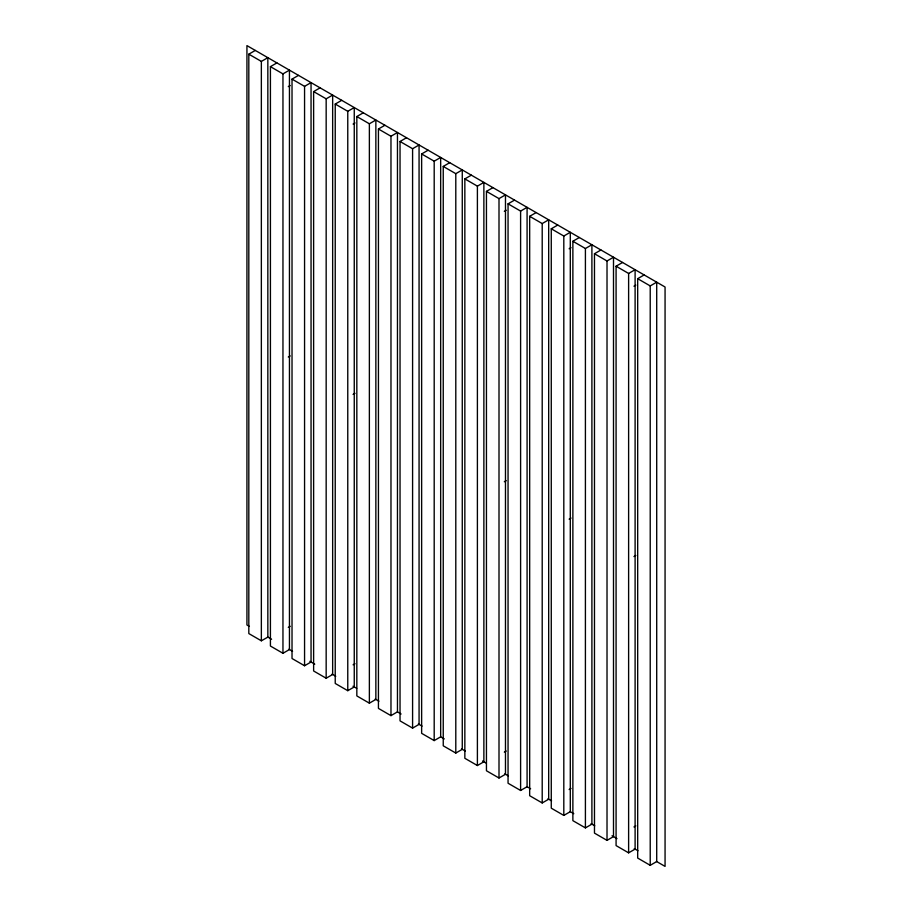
<?xml version="1.0" encoding="UTF-8"?>
<svg xmlns="http://www.w3.org/2000/svg" width="912" height="912" viewBox="0 0 912 912"><rect width="100%" height="100%" fill="white"/><g stroke="black" fill="none" stroke-linecap="round" stroke-linejoin="round"><path stroke-width="1.37" d="M271.605 639.232L267.9 637.1L261.356 640.805L248.816 633.566L248.816 54.173L255.292 50.434M248.816 54.173L261.356 61.412L267.843 57.673L267.843 637.066M270.419 66.644L282.959 73.883L289.446 70.144L289.446 649.538L282.959 653.277L270.419 646.038L270.419 66.644L276.895 62.905M292.022 79.116L304.562 86.355L311.049 82.616L311.049 662.009L304.562 665.749L292.022 658.51L292.022 79.116L298.498 75.377M288.295 86.617L290.176 85.534M313.625 91.588L326.165 98.827L332.652 95.087L332.652 674.481L326.165 678.22L313.625 670.981L313.625 91.588L320.101 87.848M335.228 104.059L347.768 111.298L354.255 107.559L354.255 686.953L347.768 690.692L335.228 683.453L335.228 104.059L341.704 100.32M356.831 116.531L369.371 123.781L375.858 120.031L375.858 699.424L369.371 703.163L356.831 695.924L356.831 116.531L363.318 112.792M353.104 124.043L354.985 122.949M401.109 714.005L397.415 711.873L390.974 715.635L378.434 708.396L378.434 129.002L384.921 125.263M378.434 129.002L390.974 136.253L397.461 132.502L397.461 711.896M400.037 141.485L412.589 148.724L419.064 144.985L419.064 724.367L412.589 728.118L400.037 720.868L400.037 141.485L406.524 137.735M421.64 153.957L434.192 161.196L440.667 157.457L440.667 736.839L434.192 740.59L421.64 733.339L421.64 153.957L428.127 150.206M443.243 166.429L455.795 173.668L462.27 169.928L462.27 749.322L455.795 753.061L443.243 745.811L443.243 166.429L449.73 162.678M464.846 178.9L477.398 186.139L483.873 182.4L483.873 761.794L477.398 765.533L464.846 758.294L464.846 178.9L471.333 175.161M486.449 191.372L499.001 198.611L505.476 194.872L505.476 774.265L499.001 778.004L486.449 770.765L486.449 191.372L492.936 187.633M508.052 203.843L520.604 211.082L527.079 207.343L527.079 786.737L520.604 790.476L508.052 783.237L508.052 203.843L514.539 200.104M504.325 211.345L506.217 210.262M529.667 216.315L542.207 223.554L548.682 219.815L548.682 799.208L542.207 802.948L529.667 795.709L529.667 216.315L536.142 212.576M288.295 357.002L290.176 355.919M551.27 228.787L563.81 236.037L570.296 232.286L570.296 811.68L563.81 815.419L551.27 808.18L551.27 228.787L557.745 225.047M572.873 241.258L585.413 248.509L591.899 244.758L591.899 824.152L585.413 827.891L572.873 820.652L572.873 241.258L579.348 237.519M569.145 248.771L571.026 247.676M594.476 253.73L607.016 260.98L613.502 257.241L613.502 836.623L607.016 840.362L594.476 833.123L594.476 253.73L600.951 249.991M353.104 394.417L354.985 393.334M616.079 266.213L628.619 273.452L635.105 269.713L635.105 849.095L628.619 852.845L616.079 845.595L616.079 266.213L622.554 262.462M637.682 278.684L650.222 285.923L656.708 282.184L656.708 861.566L650.222 865.317L637.682 858.067L637.682 278.684L644.157 274.934M633.954 286.186L635.835 285.103M504.325 481.73L506.217 480.647M288.295 627.388L290.176 626.293M569.145 519.145L571.026 518.062M353.104 664.802L354.985 663.719M633.954 556.571L635.835 555.476M504.325 752.115L506.217 751.021M569.145 789.53L571.026 788.447M633.954 826.945L635.835 825.862M249.398 626.419L246.935 624.994L246.935 45.6L665.065 287.006L665.065 866.4L656.435 861.418M288.865 649.207L292.57 651.339M309.841 661.314L314.765 664.153M332.036 674.128L335.741 676.259M353.012 686.234L356.706 688.366M375.208 699.048L378.913 701.191M418.38 723.98L422.085 726.112M440.587 736.793L444.281 738.925M461.552 748.9L465.245 751.032M482.516 761.007L486.221 763.139M504.724 773.821L508.417 775.964M526.919 786.646L530.624 788.777M547.895 798.752L551.589 800.884M570.091 811.566L573.796 813.698M591.067 823.673L594.761 825.805M612.032 835.78L616.968 838.63M634.228 848.593L637.933 850.736M650.222 285.923L650.222 865.317M628.619 273.452L628.619 852.845M607.016 260.98L607.016 840.362M585.413 248.509L585.413 827.891M563.81 236.037L563.81 815.419M542.207 223.554L542.207 802.948M520.604 211.082L520.604 790.476M499.001 198.611L499.001 778.004M477.398 186.139L477.398 765.533M455.795 173.668L455.795 753.061M434.192 161.196L434.192 740.59M412.589 148.724L412.589 728.118M390.974 136.253L390.974 715.635M369.371 123.781L369.371 703.163M347.768 111.298L347.768 690.692M326.165 98.827L326.165 678.22M304.562 86.355L304.562 665.749M282.959 73.883L282.959 653.277M261.356 61.412L261.356 640.805"/></g></svg>
